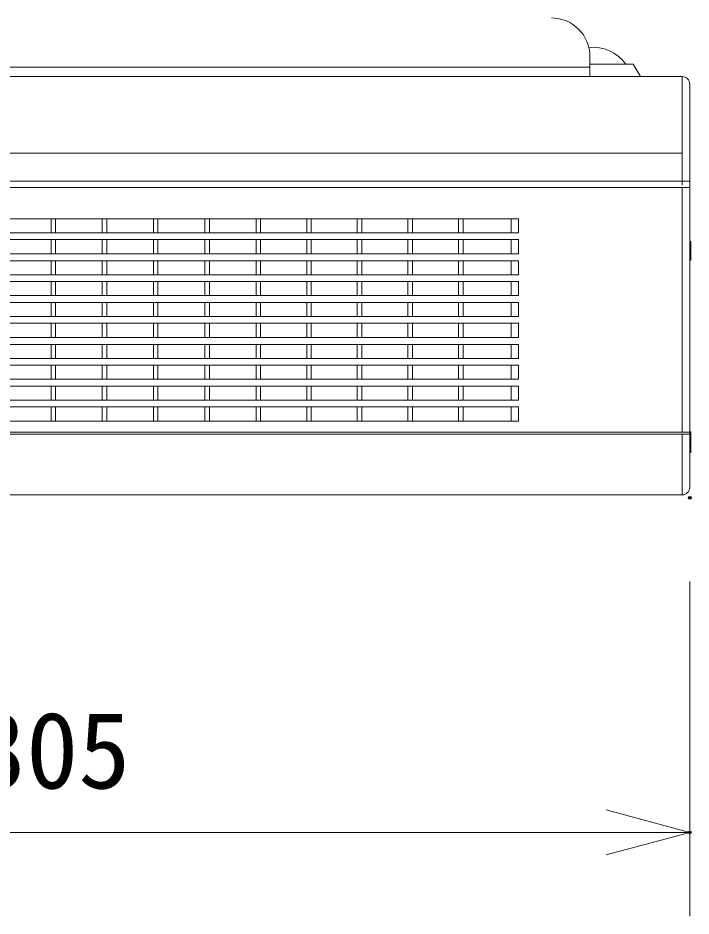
# Model space of a CAD drawing. Units: millimetres, scale not verified. Extents: x -62 to 63, y -57 to 57.
# Drawn here: x 33.3 to 49.41, y -3.46 to 18.01 of the extents above; entities that cross this region are included whole.
import ezdxf
from ezdxf.enums import TextEntityAlignment as Align

# ---------------------------------------------------------------- set-up
doc = ezdxf.new("R2010")
doc.units = ezdxf.units.MM
doc.header["$LTSCALE"] = 0.125
doc.header["$PDMODE"] = 32
doc.header["$PDSIZE"] = 0.0625
for name, color, linetype, lineweight in [('0-0_0', 7, 'Continuous', 9), ('0-3_GAIKEI', 7, 'Continuous', 9), ('0-6_SUNPO', 7, 'Continuous', 9), ('0-7_S1', 1, 'Continuous', 18)]:
    doc.layers.add(name, color=color, linetype=linetype, lineweight=lineweight)
doc.layers.add('0-5_DEFPOINTS', color=7, linetype='Continuous')
doc.styles.add('ＭＳ ゴシック', font='')
doc.styles.get('ＭＳ ゴシック').set_extended_font_data('MS Gothic')

# ---------------------------------------------------------------- blocks, each defined once
blk = doc.blocks.new('_OPEN30')
at = {"layer": '0-0_0'}
blk.add_line((0, 0), (-1, 0), dxfattribs=at)
blk.add_lwpolyline([(-1, 0.26795), (0, 0), (-1, -0.26795)], dxfattribs=at)
blk = doc.blocks.new('D7')
at = {"layer": '0-5_DEFPOINTS'}
for p in [(12.9447, 9.178), (43.4447, 9.178), (43.4447, 1.178)]:
    blk.add_point(p, dxfattribs=at)
at = {"layer": '0-6_SUNPO'}
for p, q in [((12.9447, 7.178), (12.9447, -0.822)), ((43.4447, 7.178), (43.4447, -0.822)), ((14.9447, 1.178), (41.4447, 1.178))]:
    blk.add_line(p, q, dxfattribs=at)
at = {"layer": '0-6_SUNPO', "xscale": 2, "yscale": 2, "rotation": 180}
blk.add_blockref('_OPEN30', (12.9447, 1.178), dxfattribs=at)
at = {"layer": '0-6_SUNPO', "xscale": 2, "yscale": 2}
blk.add_blockref('_OPEN30', (43.4447, 1.178), dxfattribs=at)
at = {"layer": '0-6_SUNPO', "style": 'ＭＳ ゴシック'}
blk.add_text('305', height=1.833, dxfattribs=at).set_placement((26.3197, 1.678), align=Align.BOTTOM_LEFT)

msp = doc.modelspace()

# ---------------------------------------------------------------- linework, layer by layer
at = {"layer": '0-3_GAIKEI', "lineweight": 18}
for p, q in [((22.1303, 16.6091), (49.1979, 16.6091)), ((49.3779, 16.4291), (49.3779, 6.7691)), ((49.1979, 8.0591), (49.1979, 6.6091)), ((49.3779, 6.7691), (49.3768, 6.7691)), ((49.1979, 6.6091), (19.0579, 6.6091))]:
    msp.add_line(p, q, dxfattribs=at)
at = {"layer": '0-3_GAIKEI', "color": 1, "lineweight": 18}
for p, q in [((49.1979, 16.6091), (49.1979, 14.0091)), ((21.9789, 14.779), (49.1979, 14.779)), ((49.3779, 14.1091), (21.6379, 14.1091)), ((49.3779, 13.9591), (22.3785, 13.9591)), ((49.1979, 13.9591), (49.1979, 8.1091)), ((49.3779, 12.6691), (49.4079, 12.6691)), ((49.4079, 12.6691), (49.4079, 12.2191)), ((49.3779, 12.4791), (49.4079, 12.4791)), ((49.3779, 12.2191), (49.4079, 12.2191)), ((22.4785, 8.1091), (49.3779, 8.1091)), ((22.4785, 8.0591), (49.3779, 8.0591)), ((49.3779, 8.1191), (49.4079, 8.1191)), ((49.3779, 8.0116), (49.4079, 8.0116)), ((49.4079, 8.1191), (49.4079, 7.6191)), ((49.3779, 7.7266), (49.4079, 7.7266)), ((49.3779, 7.6191), (49.4079, 7.6191))]:
    msp.add_line(p, q, dxfattribs=at)
at = {"layer": '0-3_GAIKEI'}
for p, q in [((23.0593, 13.2068), (45.2856, 13.2068)), ((34.096, 12.8694), (34.096, 13.2011)), ((34.2051, 12.8694), (34.2051, 13.2011)), ((35.3228, 12.8694), (35.3228, 13.2011)), ((35.4319, 12.8694), (35.4319, 13.2011)), ((36.5454, 12.8694), (36.5454, 13.2011)), ((36.6546, 12.8694), (36.6546, 13.2011)), ((37.7801, 12.8694), (37.7801, 13.2011)), ((37.8893, 12.8694), (37.8893, 13.2011)), ((39.0028, 12.8694), (39.0028, 13.2011)), ((39.1119, 12.8694), (39.1119, 13.2011)), ((40.2134, 12.8694), (40.2134, 13.2011)), ((40.3226, 12.8694), (40.3226, 13.2011)), ((41.424, 12.8694), (41.424, 13.2011)), ((41.5332, 12.8694), (41.5332, 13.2011)), ((42.6346, 12.8694), (42.6346, 13.2011)), ((42.7438, 12.8694), (42.7438, 13.2011)), ((43.8453, 12.8694), (43.8453, 13.2011)), ((43.9544, 12.8694), (43.9544, 13.2011)), ((45.1035, 12.8694), (45.1035, 13.2011)), ((45.2856, 12.8694), (45.2856, 13.2068)), ((45.2856, 12.8694), (23.0593, 12.8694)), ((23.0593, 12.7106), (45.2856, 12.7106)), ((34.096, 12.3732), (34.096, 12.705)), ((34.2051, 12.3732), (34.2051, 12.705)), ((35.3228, 12.3732), (35.3228, 12.705)), ((35.4319, 12.3732), (35.4319, 12.705)), ((36.5454, 12.3732), (36.5454, 12.705)), ((36.6546, 12.3732), (36.6546, 12.705)), ((37.7801, 12.3732), (37.7801, 12.705)), ((37.8893, 12.3732), (37.8893, 12.705)), ((39.0028, 12.3732), (39.0028, 12.705)), ((39.1119, 12.3732), (39.1119, 12.705)), ((40.2134, 12.3732), (40.2134, 12.705)), ((40.3226, 12.3732), (40.3226, 12.705)), ((41.424, 12.3732), (41.424, 12.705)), ((41.5332, 12.3732), (41.5332, 12.705)), ((42.6346, 12.3732), (42.6346, 12.705)), ((42.7438, 12.3732), (42.7438, 12.705)), ((43.8453, 12.3732), (43.8453, 12.705)), ((43.9544, 12.3732), (43.9544, 12.705)), ((45.1035, 12.3732), (45.1035, 12.705)), ((45.2856, 12.3732), (45.2856, 12.7106)), ((45.2856, 12.3732), (23.0593, 12.3732)), ((23.0593, 12.2068), (45.2856, 12.2068)), ((34.096, 11.8694), (34.096, 12.2011)), ((34.2051, 11.8694), (34.2051, 12.2011)), ((35.3228, 11.8694), (35.3228, 12.2011)), ((35.4319, 11.8694), (35.4319, 12.2011)), ((36.5454, 11.8694), (36.5454, 12.2011)), ((36.6546, 11.8694), (36.6546, 12.2011)), ((37.7801, 11.8694), (37.7801, 12.2011)), ((37.8893, 11.8694), (37.8893, 12.2011)), ((39.0028, 11.8694), (39.0028, 12.2011)), ((39.1119, 11.8694), (39.1119, 12.2011)), ((40.2134, 11.8694), (40.2134, 12.2011)), ((40.3226, 11.8694), (40.3226, 12.2011)), ((41.424, 11.8694), (41.424, 12.2011)), ((41.5332, 11.8694), (41.5332, 12.2011)), ((42.6346, 11.8694), (42.6346, 12.2011)), ((42.7438, 11.8694), (42.7438, 12.2011)), ((43.8453, 11.8694), (43.8453, 12.2011)), ((43.9544, 11.8694), (43.9544, 12.2011)), ((45.1035, 11.8694), (45.1035, 12.2011)), ((45.2856, 11.8694), (45.2856, 12.2068)), ((45.2856, 11.8694), (23.0593, 11.8694)), ((23.0593, 11.7106), (45.2856, 11.7106)), ((34.096, 11.3732), (34.096, 11.705)), ((34.2051, 11.3732), (34.2051, 11.705)), ((35.3228, 11.3732), (35.3228, 11.705)), ((35.4319, 11.3732), (35.4319, 11.705)), ((36.5454, 11.3732), (36.5454, 11.705)), ((36.6546, 11.3732), (36.6546, 11.705)), ((37.7801, 11.3732), (37.7801, 11.705)), ((37.8893, 11.3732), (37.8893, 11.705)), ((39.0028, 11.3732), (39.0028, 11.705)), ((39.1119, 11.3732), (39.1119, 11.705)), ((40.2134, 11.3732), (40.2134, 11.705)), ((40.3226, 11.3732), (40.3226, 11.705)), ((41.424, 11.3732), (41.424, 11.705)), ((41.5332, 11.3732), (41.5332, 11.705)), ((42.6346, 11.3732), (42.6346, 11.705)), ((42.7438, 11.3732), (42.7438, 11.705)), ((43.8453, 11.3732), (43.8453, 11.705)), ((43.9544, 11.3732), (43.9544, 11.705)), ((45.1035, 11.3732), (45.1035, 11.705)), ((45.2856, 11.3732), (45.2856, 11.7106)), ((45.2856, 11.3732), (23.0593, 11.3732)), ((23.0593, 11.2068), (45.2856, 11.2068)), ((34.096, 10.8694), (34.096, 11.2011)), ((34.2051, 10.8694), (34.2051, 11.2011)), ((35.3228, 10.8694), (35.3228, 11.2011)), ((35.4319, 10.8694), (35.4319, 11.2011)), ((36.5454, 10.8694), (36.5454, 11.2011)), ((36.6546, 10.8694), (36.6546, 11.2011)), ((37.7801, 10.8694), (37.7801, 11.2011)), ((37.8893, 10.8694), (37.8893, 11.2011)), ((39.0028, 10.8694), (39.0028, 11.2011)), ((39.1119, 10.8694), (39.1119, 11.2011)), ((40.2134, 10.8694), (40.2134, 11.2011)), ((40.3226, 10.8694), (40.3226, 11.2011)), ((41.424, 10.8694), (41.424, 11.2011)), ((41.5332, 10.8694), (41.5332, 11.2011)), ((42.6346, 10.8694), (42.6346, 11.2011)), ((42.7438, 10.8694), (42.7438, 11.2011)), ((43.8453, 10.8694), (43.8453, 11.2011)), ((43.9544, 10.8694), (43.9544, 11.2011)), ((45.1035, 10.8694), (45.1035, 11.2011)), ((45.2856, 10.8694), (45.2856, 11.2068)), ((45.2856, 10.8694), (23.0593, 10.8694)), ((23.0593, 10.7106), (45.2856, 10.7106)), ((34.096, 10.3732), (34.096, 10.705)), ((34.2051, 10.3732), (34.2051, 10.705)), ((35.3228, 10.3732), (35.3228, 10.705)), ((35.4319, 10.3732), (35.4319, 10.705)), ((36.5454, 10.3732), (36.5454, 10.705)), ((36.6546, 10.3732), (36.6546, 10.705)), ((37.7801, 10.3732), (37.7801, 10.705)), ((37.8893, 10.3732), (37.8893, 10.705)), ((39.0028, 10.3732), (39.0028, 10.705)), ((39.1119, 10.3732), (39.1119, 10.705)), ((40.2134, 10.3732), (40.2134, 10.705)), ((40.3226, 10.3732), (40.3226, 10.705)), ((41.424, 10.3732), (41.424, 10.705)), ((41.5332, 10.3732), (41.5332, 10.705)), ((42.6346, 10.3732), (42.6346, 10.705)), ((42.7438, 10.3732), (42.7438, 10.705)), ((43.8453, 10.3732), (43.8453, 10.705)), ((43.9544, 10.3732), (43.9544, 10.705)), ((45.1035, 10.3732), (45.1035, 10.705)), ((45.2856, 10.3732), (45.2856, 10.7106)), ((45.2856, 10.3732), (23.0593, 10.3732)), ((23.0593, 10.2068), (45.2856, 10.2068)), ((34.096, 9.8694), (34.096, 10.2011)), ((34.2051, 9.8694), (34.2051, 10.2011)), ((35.3228, 9.8694), (35.3228, 10.2011)), ((35.4319, 9.8694), (35.4319, 10.2011)), ((36.5454, 9.8694), (36.5454, 10.2011)), ((36.6546, 9.8694), (36.6546, 10.2011)), ((37.7801, 9.8694), (37.7801, 10.2011)), ((37.8893, 9.8694), (37.8893, 10.2011)), ((39.0028, 9.8694), (39.0028, 10.2011)), ((39.1119, 9.8694), (39.1119, 10.2011)), ((40.2134, 9.8694), (40.2134, 10.2011)), ((40.3226, 9.8694), (40.3226, 10.2011)), ((41.424, 9.8694), (41.424, 10.2011)), ((41.5332, 9.8694), (41.5332, 10.2011)), ((42.6346, 9.8694), (42.6346, 10.2011)), ((42.7438, 9.8694), (42.7438, 10.2011)), ((43.8453, 9.8694), (43.8453, 10.2011)), ((43.9544, 9.8694), (43.9544, 10.2011)), ((45.1035, 9.8694), (45.1035, 10.2011)), ((45.2856, 9.8694), (45.2856, 10.2068)), ((45.2856, 9.8694), (23.0593, 9.8694)), ((23.0593, 9.7106), (45.2856, 9.7106)), ((34.096, 9.3732), (34.096, 9.705)), ((34.2051, 9.3732), (34.2051, 9.705)), ((35.3228, 9.3732), (35.3228, 9.705)), ((35.4319, 9.3732), (35.4319, 9.705)), ((36.5454, 9.3732), (36.5454, 9.705)), ((36.6546, 9.3732), (36.6546, 9.705)), ((37.7801, 9.3732), (37.7801, 9.705)), ((37.8893, 9.3732), (37.8893, 9.705)), ((39.0028, 9.3732), (39.0028, 9.705)), ((39.1119, 9.3732), (39.1119, 9.705)), ((40.2134, 9.3732), (40.2134, 9.705)), ((40.3226, 9.3732), (40.3226, 9.705)), ((41.424, 9.3732), (41.424, 9.705)), ((41.5332, 9.3732), (41.5332, 9.705)), ((42.6346, 9.3732), (42.6346, 9.705)), ((42.7438, 9.3732), (42.7438, 9.705)), ((43.8453, 9.3732), (43.8453, 9.705)), ((43.9544, 9.3732), (43.9544, 9.705)), ((45.1035, 9.3732), (45.1035, 9.705)), ((45.2856, 9.3732), (45.2856, 9.7106)), ((45.2856, 9.3732), (23.0593, 9.3732)), ((23.0593, 9.2068), (45.2856, 9.2068)), ((34.096, 8.8694), (34.096, 9.2011)), ((34.2051, 8.8694), (34.2051, 9.2011)), ((35.3228, 8.8694), (35.3228, 9.2011)), ((35.4319, 8.8694), (35.4319, 9.2011)), ((36.5454, 8.8694), (36.5454, 9.2011)), ((36.6546, 8.8694), (36.6546, 9.2011)), ((37.7801, 8.8694), (37.7801, 9.2011)), ((37.8893, 8.8694), (37.8893, 9.2011)), ((39.0028, 8.8694), (39.0028, 9.2011)), ((39.1119, 8.8694), (39.1119, 9.2011)), ((40.2134, 8.8694), (40.2134, 9.2011)), ((40.3226, 8.8694), (40.3226, 9.2011)), ((41.424, 8.8694), (41.424, 9.2011)), ((41.5332, 8.8694), (41.5332, 9.2011)), ((42.6346, 8.8694), (42.6346, 9.2011)), ((42.7438, 8.8694), (42.7438, 9.2011)), ((43.8453, 8.8694), (43.8453, 9.2011)), ((43.9544, 8.8694), (43.9544, 9.2011)), ((45.1035, 8.8694), (45.1035, 9.2011)), ((45.2856, 8.8694), (45.2856, 9.2068)), ((45.2856, 8.8694), (23.0593, 8.8694)), ((23.0593, 8.7106), (45.2856, 8.7106)), ((34.096, 8.3732), (34.096, 8.705)), ((34.2051, 8.3732), (34.2051, 8.705)), ((35.3228, 8.3732), (35.3228, 8.705)), ((35.4319, 8.3732), (35.4319, 8.705)), ((36.5454, 8.3732), (36.5454, 8.705)), ((36.6546, 8.3732), (36.6546, 8.705)), ((37.7801, 8.3732), (37.7801, 8.705)), ((37.8893, 8.3732), (37.8893, 8.705)), ((39.0028, 8.3732), (39.0028, 8.705)), ((39.1119, 8.3732), (39.1119, 8.705)), ((40.2134, 8.3732), (40.2134, 8.705)), ((40.3226, 8.3732), (40.3226, 8.705)), ((41.424, 8.3732), (41.424, 8.705)), ((41.5332, 8.3732), (41.5332, 8.705)), ((42.6346, 8.3732), (42.6346, 8.705)), ((42.7438, 8.3732), (42.7438, 8.705)), ((43.8453, 8.3732), (43.8453, 8.705)), ((43.9544, 8.3732), (43.9544, 8.705)), ((45.1035, 8.3732), (45.1035, 8.705)), ((45.2856, 8.3732), (45.2856, 8.7106)), ((45.2856, 8.3732), (23.0593, 8.3732))]:
    msp.add_line(p, q, dxfattribs=at)
at = {"layer": '0-3_GAIKEI', "lineweight": 18}
msp.add_lwpolyline([(48.1979, 16.6091), (48.0279, 16.9091), (46.9909, 16.9091)], dxfattribs=at)
for centre, radius, start, end in [((47.0779, 16.3848), 0.9243, 34.64964, 96.98882), ((49.1979, 16.4291), 0.18, 0, 90), ((49.1979, 6.7891), 0.18, 270, 0)]:
    msp.add_arc(centre, radius, start, end, dxfattribs=at)
at = {"layer": '0-7_S1'}
for p, q in [((46.9909, 17.0866), (46.9909, 16.6091)), ((46.9909, 16.8362), (22.2878, 16.8362))]:
    msp.add_line(p, q, dxfattribs=at)
msp.add_arc((46.0676, 17.0866), 0.9234, 0, 90, dxfattribs=at)

# ---------------------------------------------------------------- block references
at = {"layer": '0-6_SUNPO'}
msp.add_blockref('D7', (5.9346, -2.6385), dxfattribs=at)

doc.saveas('drawing.dxf')
